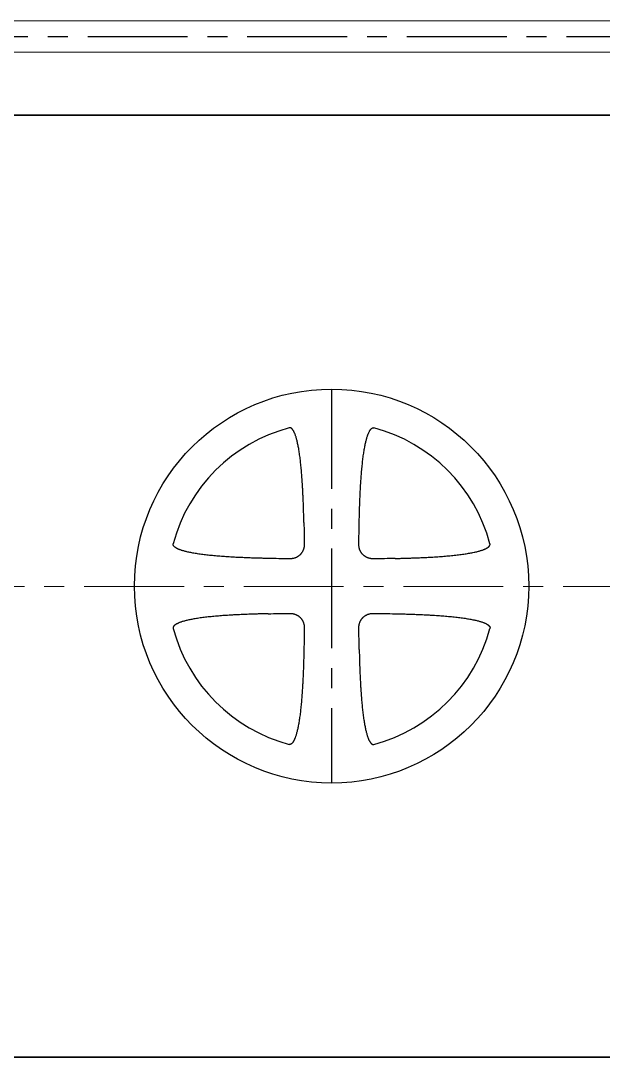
# Model space of a CAD drawing. Header units: millimetres. Extents: x 24859265 to 26550985, y 32092698 to 33532929.
# Drawn here: x 26233345 to 26235199, y 33022184 to 33025485 of the extents above; entities that cross this region are included whole.
import ezdxf

# ---------------------------------------------------------------- set-up
doc = ezdxf.new("R2010")
doc.units = ezdxf.units.MM
doc.linetypes.add('осевая', pattern=[50.8, 31.75, -6.35, 6.35, -6.35])
doc.layers.add('Системный слой', color=7, linetype='Continuous')

msp = doc.modelspace()

# ---------------------------------------------------------------- linework, layer by layer
at = {"lineweight": 20}
for p, q in [((26242696.7654, 33025484.9923), (26223402.3037, 33025485.0232)), ((26242696.7358, 33025385.0604), (26223402.4513, 33025385.0376))]:
    msp.add_line(p, q, dxfattribs=at)
at = {"color": 1, "linetype": 'осевая', "lineweight": 25, "ltscale": 10}
for p, q in [((26223398.0057, 33025435.0245), (26242696.7358, 33025434.9964)), ((26234334.1643, 33024311.763), (26234334.1643, 33023057.0141))]:
    msp.add_line(p, q, dxfattribs=at)
at = {"color": 1, "linetype": 'осевая', "lineweight": 15, "ltscale": 10}
msp.add_line((26221863.0383, 33023685.1553), (26241373.1722, 33023682.3132), dxfattribs=at)
at = {"lineweight": 35}
for points in [[(26238915.1397, 33025183.7696), (26231826.0866, 33025183.7696)], [(26231826.0866, 33022183.7696), (26238915.1397, 33022183.768)]]:
    msp.add_lwpolyline(points, dxfattribs=at)
at = {"layer": 'Системный слой', "color": 7, "lineweight": 30}
msp.add_circle((26234334.1643, 33023684.3886), 627.3744, dxfattribs=at)
at = {"layer": 'Системный слой', "color": 7, "lineweight": 25}
for start, end in [(104.9942803, 165.0057197), (14.9942803, 75.0057197), (194.9942803, 255.0057197), (284.9942803, 345.0057197)]:
    msp.add_arc((26234334.1643, 33023684.3886), 521.8345, start, end, dxfattribs=at)
at = {"layer": 'Системный слой', "color": 7, "lineweight": 25, "extrusion": (0, 0, -1)}
for centre, major_axis, start_param, end_param in [((26233158.3008, 33023684.3886), (0, -3187.0365), -1.634238642, -1.612784394), ((26235510.0278, 33023684.3886), (0, 3187.0365), -1.52880826, -1.507354011), ((26234334.1643, 33024860.2521), (-3187.0365, 0), -1.52880826, -1.507354011), ((26234334.1643, 33024860.2521), (-3187.0365, 0), -1.634238642, -1.612784394), ((26234334.1643, 33022508.5251), (3187.0365, 0), -1.634238642, -1.612784394), ((26234334.1643, 33022508.5251), (3187.0365, 0), -1.52880826, -1.507354011), ((26233158.3008, 33023684.3886), (0, -3187.0365), -1.52880826, -1.507354011), ((26235510.0278, 33023684.3886), (0, 3187.0365), -1.634238642, -1.612784394)]:
    msp.add_ellipse(centre, major_axis=major_axis, ratio=0.342020143, start_param=start_param, end_param=end_param, dxfattribs=at)
at = {"layer": 'Системный слой', "color": 7, "lineweight": 25}
for points, knots in [([(26234246.1386, 33023886.4459), (26234246.0212, 33023891.85), (26234245.7666, 33023902.7724), (26234245.3202, 33023919.3723), (26234244.8819, 33023933.4858), (26234244.4801, 33023945.0698), (26234244.1469, 33023953.9888), (26234243.7389, 33023964.1196), (26234243.2405, 33023975.4526), (26234242.6276, 33023988.0241), (26234241.996, 33023999.6948), (26234241.359, 33024010.419), (26234240.7326, 33024020.147), (26234240.052, 33024029.8914), (26234239.3165, 33024039.5921), (26234238.5258, 33024049.1963), (26234237.6822, 33024058.6307), (26234236.7818, 33024067.9027), (26234235.8277, 33024076.9467), (26234234.8163, 33024085.7693), (26234233.7529, 33024094.3048), (26234232.6261, 33024102.6243), (26234231.4428, 33024110.6477), (26234230.203, 33024118.3577), (26234228.9353, 33024125.5874), (26234227.6327, 33024132.4), (26234226.3207, 33024138.6915), (26234224.9931, 33024144.5253), (26234223.6847, 33024149.799), (26234222.3653, 33024154.6772), (26234221.0518, 33024159.1246), (26234219.7352, 33024163.1954), (26234218.4753, 33024166.752), (26234217.256, 33024169.8971), (26234216.1151, 33024172.5886), (26234215.0327, 33024174.9234), (26234214.054, 33024176.8612), (26234213.1315, 33024178.5424), (26234212.268, 33024179.9916), (26234211.4383, 33024181.2705), (26234210.6863, 33024182.3362), (26234209.9966, 33024183.2377), (26234209.3865, 33024183.9755), (26234208.835, 33024184.5942), (26234208.3571, 33024185.0945), (26234207.9186, 33024185.5246), (26234207.5106, 33024185.9001), (26234207.115, 33024186.2411), (26234206.7444, 33024186.5401), (26234206.3939, 33024186.8048), (26234206.0592, 33024187.0416), (26234205.7237, 33024187.2632), (26234205.3412, 33024187.4977), (26234204.9047, 33024187.7402), (26234204.4149, 33024187.9792), (26234203.9161, 33024188.1882), (26234203.3471, 33024188.3871), (26234202.6458, 33024188.5737), (26234201.8275, 33024188.7016), (26234201.0441, 33024188.7302), (26234200.265, 33024188.6815), (26234199.6637, 33024188.5832), (26234199.2607, 33024188.484), (26234199.1539, 33024188.4554)], [0, 0, 0, 0, 3.294371593, 6.658591543, 10.121592742, 11.902893978, 13.727107621, 15.565805849, 18.089199056, 20.650882172, 23.250738132, 25.227924631, 27.214477482, 29.207844676, 31.198515859, 33.161938964, 35.100748787, 36.992852426, 38.863010201, 40.668912645, 42.432709704, 44.134311819, 45.815956245, 47.406319509, 48.925529492, 50.321905425, 51.666805829, 52.875385207, 53.998684122, 55.003566013, 55.973887457, 56.834853186, 57.62025208, 58.285214561, 58.906539433, 59.421026718, 59.87309663, 60.246258994, 60.602155426, 60.908040864, 61.180306665, 61.401463481, 61.604047946, 61.767516676, 61.910185432, 62.028901262, 62.144789761, 62.250718136, 62.349589011, 62.437155671, 62.520316699, 62.60098611, 62.683376543, 62.794473772, 62.904935231, 63.013803366, 63.122506405, 63.271682214, 63.457840141, 63.633238455, 63.754365664, 63.934896432, 64, 64, 64, 64]), ([(26234422.1901, 33023886.4459), (26234422.3075, 33023891.851), (26234422.5622, 33023902.7801), (26234423.0092, 33023919.3989), (26234423.4485, 33023933.5398), (26234423.8517, 33023945.1576), (26234424.1865, 33023954.1114), (26234424.554, 33023963.2279), (26234424.9564, 33023972.4779), (26234425.3991, 33023981.8999), (26234425.8841, 33023991.4445), (26234426.4153, 33024001.1016), (26234426.9945, 33024010.8216), (26234427.626, 33024020.594), (26234428.3121, 33024030.3792), (26234429.0534, 33024040.1151), (26234429.8503, 33024049.7486), (26234430.7, 33024059.2047), (26234431.6067, 33024068.4924), (26234432.567, 33024077.546), (26234433.5848, 33024086.3739), (26234434.6545, 33024094.9102), (26234435.7881, 33024103.228), (26234436.9784, 33024111.2476), (26234438.2256, 33024118.9518), (26234439.5007, 33024126.172), (26234440.8104, 33024132.9717), (26234442.1289, 33024139.2453), (26234443.4621, 33024145.0562), (26234444.7743, 33024150.3002), (26234446.0958, 33024155.1435), (26234447.409, 33024159.5505), (26234448.7233, 33024163.5772), (26234449.9778, 33024167.0859), (26234451.1886, 33024170.1813), (26234452.3183, 33024172.8235), (26234453.3875, 33024175.1113), (26234454.3517, 33024177.0064), (26234455.2588, 33024178.6492), (26234456.1075, 33024180.0661), (26234456.9235, 33024181.3188), (26234457.6643, 33024182.3658), (26234458.3452, 33024183.2539), (26234458.949, 33024183.9833), (26234459.4962, 33024184.597), (26234459.9722, 33024185.0951), (26234460.41, 33024185.5246), (26234460.818, 33024185.9001), (26234461.2136, 33024186.2411), (26234461.5842, 33024186.5401), (26234461.9348, 33024186.8048), (26234462.2694, 33024187.0416), (26234462.6049, 33024187.2632), (26234462.9875, 33024187.4977), (26234463.4239, 33024187.7402), (26234463.9137, 33024187.9792), (26234464.4126, 33024188.1882), (26234464.9816, 33024188.3871), (26234465.6829, 33024188.5737), (26234466.5012, 33024188.7016), (26234467.2846, 33024188.7302), (26234468.0636, 33024188.6815), (26234468.665, 33024188.5832), (26234469.0679, 33024188.484), (26234469.1747, 33024188.4554)], [0, 0, 0, 0, 3.346521523, 6.766848111, 10.291529456, 12.106470403, 13.966728464, 15.842272064, 17.760328852, 19.705723419, 21.69055137, 23.687494739, 25.705597318, 27.732687694, 29.765616249, 31.795275715, 33.795524463, 35.769580702, 37.694348858, 39.596138923, 41.431300907, 43.222956688, 44.950627594, 46.657892926, 48.271860481, 49.813092722, 51.228677476, 52.591624534, 53.814670765, 54.950110731, 55.963708116, 56.941680685, 57.807328827, 58.595452265, 59.260387204, 59.880783117, 60.393123522, 60.842570583, 61.213061508, 61.566814526, 61.871519207, 62.143339222, 62.364995754, 62.568380645, 62.733224655, 62.877533629, 62.998105508, 63.115804117, 63.223385704, 63.323799493, 63.412733256, 63.497193458, 63.579124045, 63.662802909, 63.775637351, 63.887825457, 63.998394772, 64.108795928, 64.260302258, 64.449368862, 64.627507815, 64.750527631, 64.933879172, 65, 65, 65, 65]), ([(26234132.107, 33023772.4143), (26234126.9798, 33023772.5257), (26234116.5993, 33023772.7668), (26234103.544, 33023773.1142), (26234091.2422, 33023773.4775), (26234078.0452, 33023773.9035), (26234060.8956, 33023774.5347), (26234042.6804, 33023775.3206), (26234026.764, 33023776.1189), (26234013.9371, 33023776.8413), (26234003.3239, 33023777.4965), (26233993.3331, 33023778.1678), (26233983.687, 33023778.8706), (26233974.109, 33023779.6278), (26233964.66, 33023780.4385), (26233955.3403, 33023781.3064), (26233946.2109, 33023782.2296), (26233937.2728, 33023783.2115), (26233928.5872, 33023784.2482), (26233920.0953, 33023785.3503), (26233911.8798, 33023786.5111), (26233903.9648, 33023787.7303), (26233896.5145, 33023788.9817), (26233889.4703, 33023790.2717), (26233882.9378, 33023791.5764), (26233876.8577, 33023792.9014), (26233871.3342, 33023794.2139), (26233866.2053, 33023795.5426), (26233861.5112, 33023796.8707), (26233857.2013, 33023798.2063), (26233853.4188, 33023799.4904), (26233850.0603, 33023800.7386), (26233847.173, 33023801.9126), (26233844.6588, 33023803.0314), (26233842.5636, 33023804.0483), (26233840.7417, 33023805.0103), (26233839.1699, 33023805.9127), (26233837.7849, 33023806.7799), (26233836.6332, 33023807.5653), (26233835.661, 33023808.2852), (26233834.8669, 33023808.9214), (26233834.202, 33023809.4965), (26233833.6656, 33023809.9941), (26233833.2048, 33023810.4508), (26233832.8019, 33023810.8768), (26233832.4353, 33023811.2913), (26233832.1132, 33023811.6811), (26233831.8276, 33023812.051), (26233831.5727, 33023812.4043), (26233831.3351, 33023812.7579), (26233831.0863, 33023813.1582), (26233830.8314, 33023813.6117), (26233830.5827, 33023814.1173), (26233830.3681, 33023814.6272), (26233830.1666, 33023815.2028), (26233829.9793, 33023815.9064), (26233829.8512, 33023816.7254), (26233829.8226, 33023817.5088), (26233829.8714, 33023818.2879), (26233829.9697, 33023818.8892), (26233830.0689, 33023819.2922), (26233830.0975, 33023819.3989)], [0, 0, 0, 0, 3.027650468, 6.130094995, 7.711356257, 10.29572092, 13.929306235, 17.85218495, 21.075847564, 23.356555589, 25.454567181, 27.369742625, 29.28457001, 31.181263092, 33.060102395, 34.9034142, 36.729230748, 38.501690757, 40.23857242, 41.92187162, 43.587415304, 45.168284004, 46.68244492, 48.080640478, 49.429669018, 50.648001517, 51.784220094, 52.805921168, 53.793742901, 54.673451645, 55.478236634, 56.16329273, 56.804669619, 57.338102874, 57.808295994, 58.19735665, 58.567881964, 58.885924914, 59.167818492, 59.395947779, 59.604956454, 59.772793989, 59.918929675, 60.040332083, 60.158922171, 60.267662997, 60.369344164, 60.459616107, 60.545401758, 60.628156765, 60.712315906, 60.824376076, 60.935003164, 61.043224388, 61.1494624, 61.294441349, 61.47478319, 61.644699639, 61.762041656, 61.936931263, 62, 62, 62, 62]), ([(26234247.3708, 33023818.1667), (26234247.3829, 33023817.32), (26234247.3671, 33023815.6449), (26234247.2222, 33023813.1368), (26234246.9554, 33023810.6429), (26234246.5607, 33023808.1473), (26234246.0349, 33023805.6634), (26234245.3786, 33023803.21), (26234244.594, 33023800.8038), (26234243.6865, 33023798.4609), (26234242.6634, 33023796.1965), (26234241.5342, 33023794.0232), (26234240.3087, 33023791.9496), (26234238.9935, 33023789.9768), (26234237.6021, 33023788.115), (26234236.1509, 33023786.3738), (26234234.6669, 33023784.7691), (26234233.1642, 33023783.2978), (26234231.6562, 33023781.9557), (26234230.0121, 33023780.6218), (26234228.3263, 33023779.3882), (26234226.5599, 33023778.225), (26234224.9669, 33023777.2756), (26234223.1269, 33023776.2785), (26234220.9867, 33023775.2472), (26234218.468, 33023774.2169), (26234215.9113, 33023773.3452), (26234213.733, 33023772.7354), (26234211.4337, 33023772.1976), (26234208.8594, 33023771.7202), (26234205.8967, 33023771.3632), (26234203.0223, 33023771.1877), (26234201.2629, 33023771.1695), (26234200.3861, 33023771.1821)], [0, 0, 0, 0, 1.160826542, 2.293622235, 3.435630275, 4.588755852, 5.746246171, 6.905347908, 8.06046894, 9.206890964, 10.341223549, 11.457239469, 12.554235135, 13.633163251, 14.697615427, 15.730559355, 16.730574568, 17.684561251, 18.60488317, 19.490060894, 20.578622657, 21.45991575, 22.381037453, 23.113318507, 24.320591035, 25.627436737, 26.832375655, 28.012840773, 28.720001051, 30.061885846, 31.592299148, 32.799070777, 34, 34, 34, 34]), ([(26234467.9425, 33023771.1821), (26234467.0958, 33023771.1699), (26234465.4206, 33023771.1858), (26234462.9126, 33023771.3307), (26234460.4187, 33023771.5975), (26234457.9231, 33023771.9922), (26234455.4392, 33023772.5179), (26234452.9857, 33023773.1743), (26234450.5796, 33023773.9589), (26234448.2367, 33023774.8664), (26234445.9722, 33023775.8895), (26234443.799, 33023777.0187), (26234441.7254, 33023778.2442), (26234439.7525, 33023779.5593), (26234437.8907, 33023780.9508), (26234436.1496, 33023782.402), (26234434.5449, 33023783.886), (26234433.0736, 33023785.3887), (26234431.7314, 33023786.8967), (26234430.3976, 33023788.5408), (26234429.164, 33023790.2266), (26234428.0007, 33023791.993), (26234427.0513, 33023793.5859), (26234426.0542, 33023795.426), (26234425.0229, 33023797.5662), (26234423.9927, 33023800.0849), (26234423.1209, 33023802.6416), (26234422.5111, 33023804.8199), (26234421.9734, 33023807.1192), (26234421.4959, 33023809.6934), (26234421.139, 33023812.6562), (26234420.9635, 33023815.5306), (26234420.9453, 33023817.29), (26234420.9579, 33023818.1667)], [0, 0, 0, 0, 1.160826542, 2.293622235, 3.435630275, 4.588755852, 5.746246171, 6.905347908, 8.06046894, 9.206890964, 10.341223549, 11.457239469, 12.554235135, 13.633163251, 14.697615427, 15.730559355, 16.730574568, 17.684561251, 18.60488317, 19.490060894, 20.578622657, 21.45991575, 22.381037453, 23.113318507, 24.320591035, 25.627436737, 26.832375655, 28.012840773, 28.720001051, 30.061885846, 31.592299148, 32.799070777, 34, 34, 34, 34]), ([(26234536.2217, 33023772.4143), (26234541.4682, 33023772.5283), (26234552.0857, 33023772.7752), (26234565.4363, 33023773.1322), (26234578.0017, 33023773.5057), (26234591.4567, 33023773.9438), (26234608.9179, 33023774.5936), (26234627.438, 33023775.4035), (26234643.5928, 33023776.2267), (26234656.5816, 33023776.9712), (26234667.2979, 33023777.6453), (26234677.3657, 33023778.3351), (26234687.0662, 33023779.0564), (26234696.6834, 33023779.8327), (26234706.1504, 33023780.6626), (26234715.4713, 33023781.5499), (26234724.5835, 33023782.4923), (26234733.4903, 33023783.4934), (26234742.1288, 33023784.5487), (26234750.5639, 33023785.6695), (26234758.7137, 33023786.8491), (26234766.5566, 33023788.0872), (26234773.9254, 33023789.3564), (26234780.8805, 33023790.6633), (26234787.3148, 33023791.9829), (26234793.2889, 33023793.3207), (26234798.6975, 33023794.6422), (26234803.705, 33023795.9771), (26234808.273, 33023797.3079), (26234812.4545, 33023798.6433), (26234816.1082, 33023799.9225), (26234819.339, 33023801.1617), (26234822.1032, 33023802.3221), (26234824.5, 33023803.4237), (26234826.4873, 33023804.42), (26234828.2094, 33023805.359), (26234829.6916, 33023806.2376), (26234830.9971, 33023807.0811), (26234832.082, 33023807.8443), (26234832.997, 33023808.543), (26234833.7433, 33023809.1594), (26234834.3672, 33023809.7152), (26234834.8695, 33023810.1951), (26234835.3003, 33023810.6343), (26234835.6759, 33023811.0423), (26234836.0168, 33023811.4378), (26234836.3158, 33023811.8085), (26234836.5806, 33023812.159), (26234836.8173, 33023812.4937), (26234837.0389, 33023812.8292), (26234837.2735, 33023813.2117), (26234837.516, 33023813.6482), (26234837.755, 33023814.138), (26234837.964, 33023814.6368), (26234838.1629, 33023815.2058), (26234838.3495, 33023815.9071), (26234838.4774, 33023816.7254), (26234838.506, 33023817.5088), (26234838.4572, 33023818.2879), (26234838.3589, 33023818.8892), (26234838.2598, 33023819.2922), (26234838.2312, 33023819.3989)], [0, 0, 0, 0, 3.098261334, 6.270257389, 7.885873744, 10.522157945, 14.222087947, 18.211189336, 21.483219765, 23.791405021, 25.91055982, 27.839239887, 29.766287197, 31.670808361, 33.554373667, 35.397494967, 37.221268987, 38.987539178, 40.71587108, 42.387727128, 44.041242235, 45.608248555, 47.10728905, 48.48832759, 49.819500091, 51.017863675, 52.132794527, 53.131322562, 54.095468401, 54.950921967, 55.731333865, 56.392139341, 57.009564667, 57.52047847, 57.969135823, 58.33888725, 58.691132745, 58.993238407, 59.261550851, 59.478661932, 59.677208155, 59.836710997, 59.975491712, 60.090496101, 60.202763313, 60.305383036, 60.40116592, 60.485997168, 60.566559632, 60.644707497, 60.724522268, 60.832146527, 60.939155451, 61.044621355, 61.149927756, 61.294442138, 61.474782666, 61.644699745, 61.762041735, 61.936930934, 62, 62, 62, 62]), ([(26234132.107, 33023596.3628), (26234126.9798, 33023596.2514), (26234116.5993, 33023596.0104), (26234103.544, 33023595.6629), (26234091.2422, 33023595.2997), (26234078.0452, 33023594.8737), (26234060.8956, 33023594.2424), (26234042.6804, 33023593.4565), (26234026.764, 33023592.6583), (26234013.9371, 33023591.9358), (26234003.3239, 33023591.2806), (26233993.3331, 33023590.6094), (26233983.687, 33023589.9065), (26233974.109, 33023589.1493), (26233964.66, 33023588.3386), (26233955.3403, 33023587.4707), (26233946.2109, 33023586.5475), (26233937.2728, 33023585.5656), (26233928.5872, 33023584.5289), (26233920.0953, 33023583.4269), (26233911.8798, 33023582.2661), (26233903.9648, 33023581.0469), (26233896.5145, 33023579.7954), (26233889.4703, 33023578.5055), (26233882.9378, 33023577.2008), (26233876.8577, 33023575.8757), (26233871.3342, 33023574.5632), (26233866.2053, 33023573.2345), (26233861.5112, 33023571.9064), (26233857.2013, 33023570.5708), (26233853.4188, 33023569.2867), (26233850.0603, 33023568.0386), (26233847.173, 33023566.8645), (26233844.6588, 33023565.7457), (26233842.5636, 33023564.7288), (26233840.7417, 33023563.7668), (26233839.1699, 33023562.8644), (26233837.7849, 33023561.9973), (26233836.6332, 33023561.2118), (26233835.661, 33023560.492), (26233834.8669, 33023559.8557), (26233834.202, 33023559.2807), (26233833.6656, 33023558.7831), (26233833.2048, 33023558.3263), (26233832.8019, 33023557.9003), (26233832.4353, 33023557.4859), (26233832.1132, 33023557.096), (26233831.8276, 33023556.7261), (26233831.5727, 33023556.3728), (26233831.3351, 33023556.0192), (26233831.0863, 33023555.619), (26233830.8314, 33023555.1654), (26233830.5827, 33023554.6598), (26233830.3681, 33023554.1499), (26233830.1666, 33023553.5743), (26233829.9793, 33023552.8708), (26233829.8512, 33023552.0517), (26233829.8226, 33023551.2683), (26233829.8714, 33023550.4893), (26233829.9697, 33023549.8879), (26233830.0689, 33023549.485), (26233830.0975, 33023549.3782)], [0, 0, 0, 0, 3.027650466, 6.130094991, 7.711356252, 10.295720913, 13.929306225, 17.852184938, 21.07584755, 23.356555574, 25.454567165, 27.369742608, 29.284569992, 31.181263074, 33.060102377, 34.903414182, 36.72923073, 38.50169074, 40.238572403, 41.921871604, 43.587415288, 45.168283988, 46.682444905, 48.080640464, 49.429669005, 50.648001504, 51.784220082, 52.805921157, 53.793742891, 54.673451636, 55.478236627, 56.163292723, 56.804669613, 57.33810287, 57.80829599, 58.197356647, 58.567881962, 58.885924912, 59.167818491, 59.395947778, 59.604956454, 59.772793988, 59.918929674, 60.040332083, 60.15892217, 60.267662996, 60.369344163, 60.459616106, 60.545401757, 60.628156764, 60.712315905, 60.824376075, 60.935003163, 61.043224387, 61.1494624, 61.294441348, 61.474783189, 61.644699639, 61.762041656, 61.936931263, 62, 62, 62, 62]), ([(26234200.3861, 33023597.595), (26234201.2329, 33023597.6072), (26234202.908, 33023597.5913), (26234205.4161, 33023597.4464), (26234207.9099, 33023597.1797), (26234210.4055, 33023596.7849), (26234212.8895, 33023596.2592), (26234215.3429, 33023595.6028), (26234217.749, 33023594.8183), (26234220.0919, 33023593.9107), (26234222.3564, 33023592.8876), (26234224.5297, 33023591.7585), (26234226.6033, 33023590.533), (26234228.575, 33023589.2186), (26234230.4289, 33023587.8331), (26234232.1487, 33023586.4008), (26234233.7115, 33023584.9595), (26234235.3341, 33023583.3125), (26234236.7783, 33023581.6741), (26234238.1935, 33023579.8878), (26234239.5395, 33023578.0167), (26234240.9239, 33023575.8313), (26234242.0756, 33023573.7375), (26234243.0678, 33023571.7092), (26234243.9912, 33023569.5776), (26234244.7298, 33023567.5621), (26234245.4722, 33023565.2359), (26234246.0096, 33023563.2221), (26234246.4789, 33023560.9996), (26234246.8439, 33023558.9097), (26234247.1634, 33023556.3876), (26234247.3608, 33023553.485), (26234247.3843, 33023551.5513), (26234247.3708, 33023550.6104)], [0, 0, 0, 0, 1.160824505, 2.293619377, 3.435628046, 4.588756653, 5.746252086, 6.905357744, 8.060477574, 9.206889122, 10.341203147, 11.457204809, 12.554204619, 13.633169084, 14.695740988, 15.71706833, 16.69175045, 17.601108296, 18.876909107, 19.676174613, 20.71618965, 22.027068401, 23.21144584, 23.982011638, 25.113816219, 26.386624586, 26.915981655, 28.452958319, 29.235772501, 30.022225733, 31.353685786, 32.710829606, 34, 34, 34, 34]), ([(26234420.9579, 33023550.6104), (26234420.9457, 33023551.4571), (26234420.9616, 33023553.1323), (26234421.1065, 33023555.6403), (26234421.3732, 33023558.1342), (26234421.768, 33023560.6298), (26234422.2937, 33023563.1137), (26234422.9501, 33023565.5672), (26234423.7346, 33023567.9733), (26234424.6422, 33023570.3162), (26234425.6653, 33023572.5807), (26234426.7944, 33023574.7539), (26234428.0199, 33023576.8275), (26234429.3351, 33023578.8003), (26234430.7266, 33023580.6622), (26234432.1777, 33023582.4033), (26234433.6617, 33023584.008), (26234435.1644, 33023585.4793), (26234436.6724, 33023586.8215), (26234438.3166, 33023588.1553), (26234440.0023, 33023589.3889), (26234441.7687, 33023590.5522), (26234443.3617, 33023591.5015), (26234445.2017, 33023592.4987), (26234447.3419, 33023593.53), (26234449.8607, 33023594.5602), (26234452.4174, 33023595.4319), (26234454.5957, 33023596.0417), (26234456.895, 33023596.5795), (26234459.4692, 33023597.057), (26234462.432, 33023597.4139), (26234465.3064, 33023597.5894), (26234467.0658, 33023597.6076), (26234467.9425, 33023597.595)], [0, 0, 0, 0, 1.160826542, 2.293622235, 3.435630275, 4.588755852, 5.746246171, 6.905347908, 8.06046894, 9.206890964, 10.341223549, 11.457239469, 12.554235135, 13.633163251, 14.697615427, 15.730559355, 16.730574568, 17.684561251, 18.60488317, 19.490060894, 20.578622657, 21.45991575, 22.381037453, 23.113318507, 24.320591035, 25.627436737, 26.832375655, 28.012840773, 28.720001051, 30.061885846, 31.592299148, 32.799070777, 34, 34, 34, 34]), ([(26234536.2217, 33023596.3628), (26234541.4682, 33023596.2488), (26234552.0857, 33023596.0019), (26234565.4363, 33023595.645), (26234578.0017, 33023595.2714), (26234591.4567, 33023594.8334), (26234608.9179, 33023594.1836), (26234627.438, 33023593.3736), (26234643.5928, 33023592.5504), (26234656.5816, 33023591.8059), (26234667.2979, 33023591.1318), (26234677.3657, 33023590.442), (26234687.0662, 33023589.7208), (26234696.6834, 33023588.9444), (26234706.1504, 33023588.1145), (26234715.4714, 33023587.2272), (26234724.5835, 33023586.2848), (26234733.4903, 33023585.2837), (26234742.1288, 33023584.2284), (26234750.5639, 33023583.1076), (26234758.7137, 33023581.928), (26234766.5566, 33023580.6899), (26234773.9254, 33023579.4207), (26234780.8805, 33023578.1138), (26234787.3148, 33023576.7943), (26234793.2889, 33023575.4564), (26234798.6975, 33023574.1349), (26234803.705, 33023572.8), (26234808.273, 33023571.4692), (26234812.4545, 33023570.1338), (26234816.1082, 33023568.8546), (26234819.339, 33023567.6155), (26234822.1032, 33023566.455), (26234824.5, 33023565.3534), (26234826.4873, 33023564.3571), (26234828.2094, 33023563.4181), (26234829.6916, 33023562.5396), (26234830.9971, 33023561.6961), (26234832.082, 33023560.9328), (26234832.997, 33023560.2341), (26234833.7433, 33023559.6177), (26234834.3672, 33023559.0619), (26234834.8695, 33023558.582), (26234835.3003, 33023558.1428), (26234835.6759, 33023557.7349), (26234836.0168, 33023557.3393), (26234836.3158, 33023556.9686), (26234836.5806, 33023556.6181), (26234836.8173, 33023556.2835), (26234837.0389, 33023555.948), (26234837.2735, 33023555.5654), (26234837.516, 33023555.129), (26234837.755, 33023554.6391), (26234837.964, 33023554.1403), (26234838.1629, 33023553.5713), (26234838.3495, 33023552.87), (26234838.4774, 33023552.0517), (26234838.506, 33023551.2683), (26234838.4572, 33023550.4893), (26234838.3589, 33023549.8879), (26234838.2598, 33023549.485), (26234838.2312, 33023549.3782)], [0, 0, 0, 0, 3.098261337, 6.270257394, 7.88587375, 10.522157951, 14.222087953, 18.211189342, 21.483219771, 23.791405029, 25.91055983, 27.8392399, 29.766287214, 31.670808384, 33.554373694, 35.397494999, 37.221270799, 38.987539216, 40.715868525, 42.387727164, 44.041242269, 45.608248584, 47.107289074, 48.488327607, 49.819500103, 51.017863682, 52.13279453, 53.131322563, 54.0954684, 54.950921965, 55.731333862, 56.392139339, 57.009564665, 57.520478469, 57.969135823, 58.33888725, 58.691132745, 58.993238408, 59.261550851, 59.478661933, 59.677208155, 59.836710998, 59.975491713, 60.090496102, 60.202763313, 60.305383036, 60.40116592, 60.485997169, 60.566559633, 60.644707498, 60.724522269, 60.832146528, 60.939155452, 61.044621356, 61.149927757, 61.294442138, 61.474782667, 61.644699746, 61.762041735, 61.936930934, 62, 62, 62, 62]), ([(26234246.1386, 33023482.3312), (26234246.0195, 33023476.8496), (26234245.7613, 33023465.783), (26234245.3865, 33023451.8848), (26234245.0355, 33023440.2273), (26234244.7199, 33023430.525), (26234244.2837, 33023418.2258), (26234243.7059, 33023403.665), (26234242.9557, 33023387.1588), (26234242.1749, 33023372.178), (26234241.4091, 33023359.1287), (26234240.7194, 33023348.4194), (26234240.0156, 33023338.3872), (26234239.2816, 33023328.7451), (26234238.4929, 33023319.1998), (26234237.652, 33023309.8245), (26234236.755, 33023300.6116), (26234235.8051, 33023291.6266), (26234234.7987, 33023282.8627), (26234233.7414, 33023274.3854), (26234232.6217, 33023266.1238), (26234231.4467, 33023258.1565), (26234230.2162, 33023250.4996), (26234228.9583, 33023243.3175), (26234227.6663, 33023236.5469), (26234226.3647, 33023230.2892), (26234225.0472, 33023224.4809), (26234223.7474, 33023219.2218), (26234222.4356, 33023214.3498), (26234221.1278, 33023209.8995), (26234219.815, 33023205.8185), (26234218.5557, 33023202.243), (26234217.3343, 33023199.0734), (26234216.188, 33023196.3533), (26234215.0981, 33023193.9888), (26234214.1097, 33023192.0216), (26234213.1764, 33023190.313), (26234212.3021, 33023188.8401), (26234211.4624, 33023187.5421), (26234210.7023, 33023186.4625), (26234210.0061, 33023185.5513), (26234209.3915, 33023184.8074), (26234208.8369, 33023184.185), (26234208.3576, 33023183.6832), (26234207.9186, 33023183.2526), (26234207.5106, 33023182.877), (26234207.115, 33023182.5361), (26234206.7444, 33023182.2371), (26234206.3939, 33023181.9723), (26234206.0592, 33023181.7355), (26234205.7237, 33023181.5139), (26234205.3412, 33023181.2794), (26234204.9047, 33023181.0369), (26234204.4149, 33023180.7979), (26234203.9161, 33023180.5889), (26234203.3471, 33023180.39), (26234202.6458, 33023180.2034), (26234201.8275, 33023180.0755), (26234201.0441, 33023180.0469), (26234200.265, 33023180.0957), (26234199.6637, 33023180.194), (26234199.2607, 33023180.2931), (26234199.1539, 33023180.3217)], [0, 0, 0, 0, 3.289425785, 6.641072506, 8.341944379, 10.288254271, 12.467463829, 15.730360375, 19.040042649, 22.396272394, 24.748617788, 26.901300285, 28.851790397, 30.799552599, 32.720392494, 34.616970036, 36.467565256, 38.296603138, 40.062485517, 41.78701453, 43.450467192, 45.094385097, 46.649301137, 48.134932472, 49.501134164, 50.817333387, 52.001691581, 53.103718779, 54.091658013, 55.046430083, 55.895776701, 56.672127723, 57.331893274, 57.949266326, 58.462051315, 58.913491524, 59.286860563, 59.642660821, 59.947992889, 60.219335302, 60.439132084, 60.640228459, 60.801979529, 60.942837132, 61.059697506, 61.173775908, 61.278050622, 61.375378074, 61.46157731, 61.543439091, 61.622847514, 61.703949805, 61.813310178, 61.922045176, 62.029212163, 62.136216983, 62.283062174, 62.466311413, 62.638969098, 62.758203699, 62.935913687, 63, 63, 63, 63]), ([(26234422.1901, 33023482.3312), (26234422.3066, 33023476.967), (26234422.5592, 33023466.124), (26234422.9251, 33023452.4979), (26234423.2679, 33023441.0392), (26234423.5768, 33023431.4714), (26234424.0048, 33023419.3006), (26234424.5726, 33023404.8562), (26234425.3108, 33023388.4461), (26234426.0802, 33023373.5216), (26234426.8362, 33023360.4932), (26234427.5189, 33023349.7732), (26234428.2164, 33023339.7171), (26234428.9448, 33023330.0407), (26234429.7282, 33023320.4553), (26234430.5644, 33023311.031), (26234431.4575, 33023301.7619), (26234432.4045, 33023292.7119), (26234433.4091, 33023283.8758), (26234434.4664, 33023275.3177), (26234435.5876, 33023266.9696), (26234436.766, 33023258.9116), (26234438.0014, 33023251.1625), (26234439.266, 33023243.8884), (26234440.5666, 33023237.0274), (26234441.8781, 33023230.684), (26234443.2066, 33023224.7961), (26234444.5179, 33023219.4665), (26234445.8416, 33023214.5318), (26234447.1609, 33023210.0285), (26234448.4847, 33023205.9035), (26234449.7532, 33023202.2958), (26234450.9824, 33023199.1027), (26234452.1342, 33023196.3677), (26234453.2281, 33023193.9937), (26234454.2183, 33023192.0227), (26234455.1523, 33023190.3128), (26234456.0266, 33023188.84), (26234456.8663, 33023187.542), (26234457.6263, 33023186.4625), (26234458.3225, 33023185.5513), (26234458.9371, 33023184.8074), (26234459.4917, 33023184.1849), (26234459.971, 33023183.6832), (26234460.41, 33023183.2526), (26234460.818, 33023182.877), (26234461.2136, 33023182.5361), (26234461.5842, 33023182.2371), (26234461.9348, 33023181.9723), (26234462.2694, 33023181.7355), (26234462.6049, 33023181.5139), (26234462.9875, 33023181.2794), (26234463.4239, 33023181.0369), (26234463.9137, 33023180.7979), (26234464.4126, 33023180.5889), (26234464.9816, 33023180.39), (26234465.6829, 33023180.2034), (26234466.5012, 33023180.0755), (26234467.2846, 33023180.0469), (26234468.0636, 33023180.0957), (26234468.665, 33023180.194), (26234469.0679, 33023180.2931), (26234469.1747, 33023180.3217)], [0, 0, 0, 0, 3.218923136, 6.50682583, 8.178508276, 10.098302523, 12.252324325, 15.489576072, 18.779789971, 22.12274404, 24.473336148, 26.627827063, 28.584131871, 30.538173803, 32.467067938, 34.373013837, 36.235157188, 38.076608153, 39.857077487, 41.597492253, 43.278569694, 44.940532211, 46.513957966, 48.018144325, 49.402538406, 50.736545173, 51.936949418, 53.053666948, 54.053978732, 55.020167258, 55.878253101, 56.661608666, 57.325774799, 57.946675197, 58.461222986, 58.913538136, 59.286894357, 59.642684309, 59.948009353, 60.219346434, 60.439139687, 60.640232736, 60.801981719, 60.942838005, 61.059697972, 61.173776052, 61.278050575, 61.375377913, 61.461577123, 61.543438914, 61.622847383, 61.703949732, 61.813310168, 61.9220452, 62.029212193, 62.136216998, 62.283062174, 62.466311411, 62.638969098, 62.758203699, 62.935913687, 63, 63, 63, 63])]:
    msp.add_open_spline(points, degree=3, knots=knots, dxfattribs=at)

doc.saveas('drawing.dxf')
